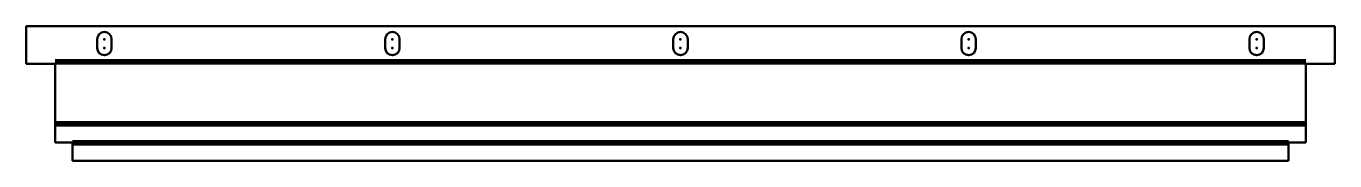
# Model space of a CAD drawing. Header units: inches. Extents: x -1.2 to 55.3, y -1.7 to 4.1.
import ezdxf

# ---------------------------------------------------------------- set-up
doc = ezdxf.new("R2010")
doc.units = ezdxf.units.IN
doc.header["$MEASUREMENT"] = 0
doc.linetypes.add('Continuo', pattern=[0])
for name, color, linetype, lineweight in [('IV_ARC_CENTERS', 7, 'Continuo', 50), ('IV_BEND', 7, 'Continuo', 50), ('IV_BEND_DOWN', 7, 'Continuo', 50), ('IV_INTERIOR_PROFILES', 7, 'Continuo', 50), ('IV_OUTER_PROFILE', 7, 'Continuo', 50), ('IV_TANGENT', 7, 'Continuo', 50)]:
    doc.layers.add(name, color=color, linetype=linetype, lineweight=lineweight)

msp = doc.modelspace()

# ---------------------------------------------------------------- linework, layer by layer
at = {"layer": 'IV_ARC_CENTERS'}
for p in [(2.125, 3.5804), (14.5625, 3.5804), (27, 3.5804), (39.4375, 3.5804), (51.875, 3.5804), (2.125, 3.2054), (14.5625, 3.2054), (27, 3.2054), (39.4375, 3.2054), (51.875, 3.2054)]:
    msp.add_point(p, dxfattribs=at)
at = {"layer": 'IV_BEND'}
for p, q in [((0, 2.6129), (54, 2.6129)), ((0, -0.0721), (54, -0.0721))]:
    msp.add_line(p, q, dxfattribs=at)
at = {"layer": 'IV_BEND_DOWN'}
msp.add_line((53.25, -0.8821), (0.75, -0.8821), dxfattribs=at)
at = {"layer": 'IV_INTERIOR_PROFILES'}
for p, q in [((1.8125, 3.5804), (1.8125, 3.2054)), ((2.4375, 3.2054), (2.4375, 3.5804)), ((14.25, 3.5804), (14.25, 3.2054)), ((14.875, 3.2054), (14.875, 3.5804)), ((26.6875, 3.5804), (26.6875, 3.2054)), ((27.3125, 3.2054), (27.3125, 3.5804)), ((39.125, 3.5804), (39.125, 3.2054)), ((39.75, 3.2054), (39.75, 3.5804)), ((51.5625, 3.5804), (51.5625, 3.2054)), ((52.1875, 3.2054), (52.1875, 3.5804))]:
    msp.add_line(p, q, dxfattribs=at)
for centre, start, end in [((2.125, 3.5804), 0, 180), ((14.5625, 3.5804), 0, 180), ((27, 3.5804), 0, 180), ((39.4375, 3.5804), 0, 180), ((51.875, 3.5804), 0, 180), ((2.125, 3.2054), 180, 0), ((14.5625, 3.2054), 180, 0), ((27, 3.2054), 180, 0), ((39.4375, 3.2054), 180, 0), ((51.875, 3.2054), 180, 360)]:
    msp.add_arc(centre, 0.3125, start, end, dxfattribs=at)
at = {"layer": 'IV_OUTER_PROFILE'}
for p, q in [((-1.25, 4.1429), (55.25, 4.1429)), ((-1.25, 2.5179), (-1.25, 4.1429)), ((55.25, 2.5179), (55.25, 4.1429)), ((-1.25, 2.5179), (0, 2.5179)), ((0, 0), (0, 2.5179)), ((54, 2.5179), (54, 0)), ((54, 2.5179), (55.25, 2.5179)), ((0, 0), (0, -0.1442)), ((0, -0.8725), (0, -0.1442)), ((54, -0.1442), (54, 0)), ((54, -0.1442), (54, -0.8725)), ((0.75, -0.8725), (0, -0.8725)), ((0.75, -0.9542), (0.75, -0.8725)), ((0.75, -0.9542), (0.75, -1.6621)), ((53.25, -0.8725), (53.25, -0.9542)), ((54, -0.8725), (53.25, -0.8725)), ((53.25, -1.6621), (53.25, -0.9542)), ((0.75, -1.6621), (53.25, -1.6621))]:
    msp.add_line(p, q, dxfattribs=at)
at = {"layer": 'IV_TANGENT'}
for p, q in [((54, 2.685), (0, 2.685)), ((0, 2.5408), (54, 2.5408)), ((54, 0), (0, 0)), ((0, -0.1442), (54, -0.1442)), ((0.75, -0.81), (53.25, -0.81)), ((0.75, -0.9542), (53.25, -0.9542))]:
    msp.add_line(p, q, dxfattribs=at)

doc.saveas('drawing.dxf')
